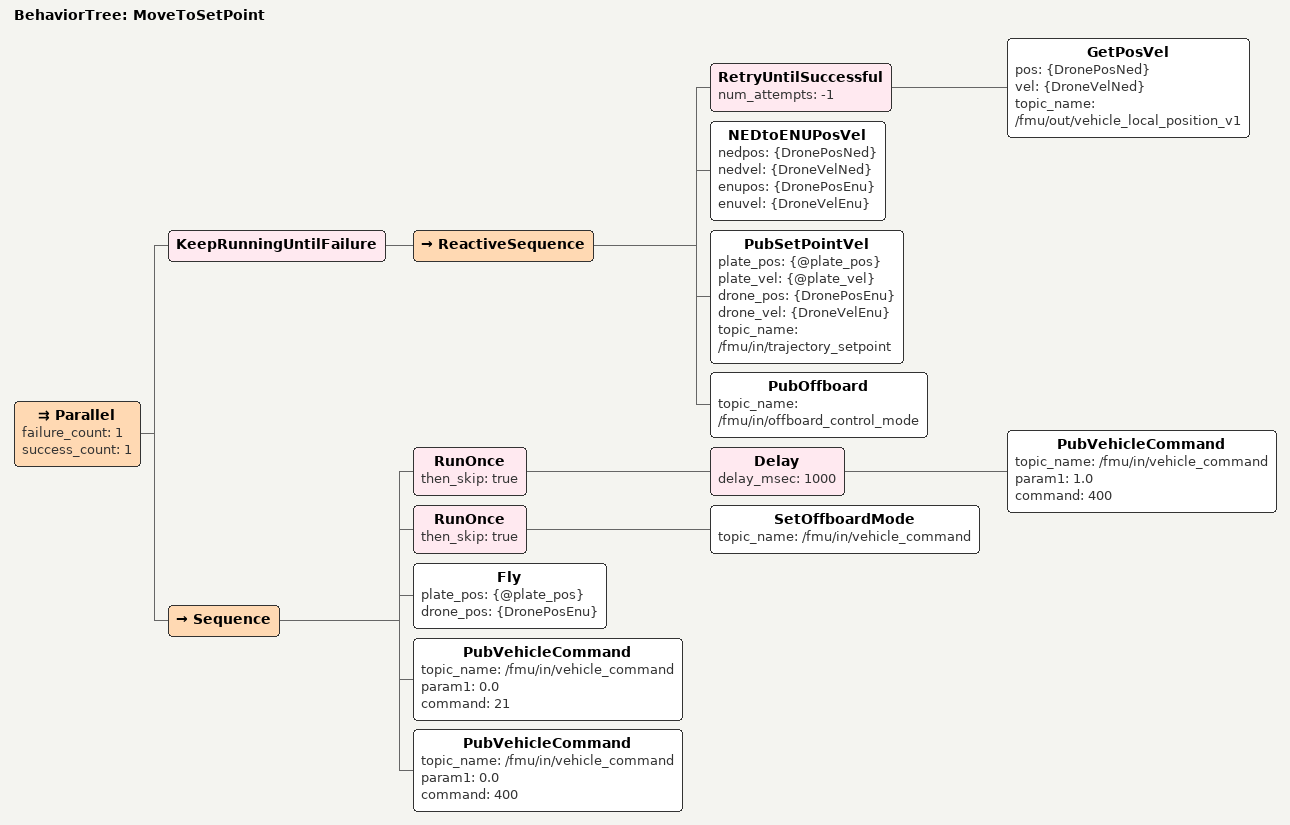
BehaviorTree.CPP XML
<?xml version="1.0" encoding="UTF-8"?>
<root BTCPP_format="4">
  <BehaviorTree ID="MoveToSetPoint">
    <Parallel failure_count="1"
              success_count="1">
      <KeepRunningUntilFailure>
        <ReactiveSequence>
          <RetryUntilSuccessful num_attempts="-1">
            <GetPosVel pos="{DronePosNed}"
                       vel="{DroneVelNed}"
                       topic_name="/fmu/out/vehicle_local_position_v1"/>
          </RetryUntilSuccessful>
          <NEDtoENUPosVel nedpos="{DronePosNed}"
                          nedvel="{DroneVelNed}"
                          enupos="{DronePosEnu}"
                          enuvel="{DroneVelEnu}"/>
          <PubSetPointVel plate_pos="{@plate_pos}"
                          plate_vel="{@plate_vel}"
                          drone_pos="{DronePosEnu}"
                          drone_vel="{DroneVelEnu}"
                          topic_name="/fmu/in/trajectory_setpoint"/>
          <PubOffboard topic_name="/fmu/in/offboard_control_mode"/>
        </ReactiveSequence>
      </KeepRunningUntilFailure>
      <Sequence>
        <RunOnce then_skip="true">
          <Delay delay_msec="1000">
            <PubVehicleCommand topic_name="/fmu/in/vehicle_command"
                               param1="1.0"
                               command="400"/>
          </Delay>
        </RunOnce>
        <RunOnce then_skip="true">
          <SetOffboardMode topic_name="/fmu/in/vehicle_command"/>
        </RunOnce>
        <Fly plate_pos="{@plate_pos}"
             drone_pos="{DronePosEnu}"/>
        <PubVehicleCommand topic_name="/fmu/in/vehicle_command"
                           param1="0.0"
                           command="21"/>
        <PubVehicleCommand topic_name="/fmu/in/vehicle_command"
                           param1="0.0"
                           command="400"/>
      </Sequence>
    </Parallel>
  </BehaviorTree>

</root>
